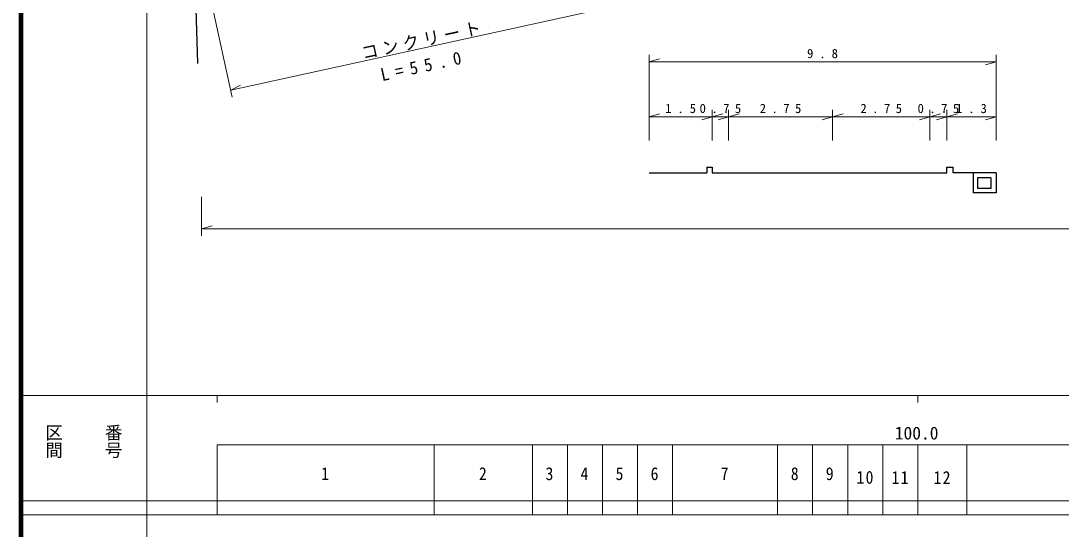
# Model space of a CAD drawing. Units: millimetres, scale not verified. Extents: x -1250 to 680000, y -1250 to 380000.
# Drawn here: x 40000 to 188467, y 185950 to 258474 of the extents above; entities that cross this region are included whole.
import ezdxf
from ezdxf.enums import TextEntityAlignment as Align

# ---------------------------------------------------------------- set-up
doc = ezdxf.new("R2010")
doc.units = ezdxf.units.MM
doc.header["$LTSCALE"] = 1000
for name, color, linetype, lineweight in [('S-BGD-ETRL', 7, 'Continuous', 13), ('S-BGD-EXS1', 7, 'Continuous', 13), ('S-TTL', 2, 'Continuous', 140), ('S-TTL-BAND', 7, 'Continuous', 25)]:
    doc.layers.add(name, color=color, linetype=linetype, lineweight=lineweight)
doc.styles.add('@ＭＳ ゴシック', font='')
doc.styles.add('ＭＳ ゴシック', font='')
doc.styles.get('@ＭＳ ゴシック').set_extended_font_data('@MS Gothic')
doc.styles.get('ＭＳ ゴシック').set_extended_font_data('MS Gothic')

# ---------------------------------------------------------------- blocks, each defined once
blk = doc.blocks.new('MARK28C15L15W1')
at = {"color": 7, "linetype": 'Continuous', "lineweight": 13}
blk.add_line((0, 0), (0.014, -0.05), dxfattribs=at)

msp = doc.modelspace()

# ---------------------------------------------------------------- linework, layer by layer
at = {"layer": 'S-BGD-ETRL'}
for p, q in [((70165, 247592), (66699, 263455)), ((124793, 260548), (69952, 248568)), ((129652, 245791), (129652, 253627)), ((129652, 252627), (179169, 252627)), ((179169, 253627), (179169, 245791)), ((129652, 241388), (129652, 245791)), ((138675, 245791), (138675, 241388)), ((141012, 245791), (141012, 241388)), ((155834, 245791), (155834, 241388)), ((169742, 245791), (169742, 241388)), ((172158, 245791), (172158, 241388)), ((179169, 245791), (179169, 241388)), ((129652, 244791), (138675, 244791)), ((138675, 244791), (141012, 244791)), ((141012, 244791), (155834, 244791)), ((155834, 244791), (169742, 244791)), ((169742, 244791), (172158, 244791)), ((172158, 244791), (179169, 244791)), ((65790, 233369), (65790, 227794)), ((65790, 228794), (379222, 228794))]:
    msp.add_line(p, q, dxfattribs=at)
at = {"layer": 'S-BGD-EXS1'}
for p, q in [((58000, 370000), (58000, 20000)), ((40000, 205000), (579000, 205000)), ((68000, 205000), (68000, 204000)), ((168000, 205000), (168000, 204000)), ((68000, 198000), (579000, 198000)), ((68000, 198000), (68000, 188000)), ((99000, 188000), (99000, 198000)), ((113000, 188000), (113000, 198000)), ((118000, 188000), (118000, 198000)), ((123000, 188000), (123000, 198000)), ((128000, 188000), (128000, 198000)), ((133000, 188000), (133000, 198000)), ((148000, 188000), (148000, 198000)), ((153000, 188000), (153000, 198000)), ((158000, 188000), (158000, 198000)), ((163000, 188000), (163000, 198000)), ((168000, 188000), (168000, 198000)), ((175000, 188000), (175000, 198000)), ((40000, 190000), (579000, 190000)), ((40000, 188000), (579000, 188000))]:
    msp.add_line(p, q, dxfattribs=at)
at = {"layer": 'S-TTL'}
msp.add_line((40000, 380000), (40000, 20000), dxfattribs=at)
at = {"layer": 'S-TTL-BAND'}
for p, q in [((64245, 282915), (65202, 252373)), ((137910, 237581), (137910, 236775)), ((173032, 236775), (173032, 237581)), ((129652, 236775), (137910, 236775)), ((179169, 236775), (173032, 236775)), ((175887, 236775), (175887, 233926)), ((176522, 236094), (176522, 234574)), ((178408, 236094), (176522, 236094)), ((178408, 236094), (178408, 234574)), ((178408, 234574), (176522, 234574))]:
    msp.add_line(p, q, dxfattribs=at)
for points in [[(137910, 237581), (138675, 237581), (138675, 236775), (172158, 236775), (172158, 237581), (173032, 237581)], [(179169, 236775), (179169, 233926), (175887, 233926)]]:
    msp.add_lwpolyline(points, dxfattribs=at)

# ---------------------------------------------------------------- block references
at = {"layer": 'S-BGD-ETRL', "xscale": 30000, "yscale": 30000}
for p, rotation in [((129652, 252627), 90), ((179169, 252627), 270), ((69952, 248568), 102.32264), ((129652, 244791), 90), ((138675, 244791), 90), ((141012, 244791), 90), ((155834, 244791), 90), ((169742, 244791), 90), ((172158, 244791), 90), ((138675, 244791), 270), ((141012, 244791), 270), ((155834, 244791), 270), ((169742, 244791), 270), ((172158, 244791), 270), ((179169, 244791), 270), ((65790, 228794), 90)]:
    msp.add_blockref('MARK28C15L15W1', p, dxfattribs=dict(at, rotation=rotation))

# ---------------------------------------------------------------- texts
at = {"layer": 'S-BGD-ETRL', "char_height": 1833, "attachment_point": 7, "rotation": 12.3, "style": 'ＭＳ ゴシック'}
for s, insert in [('\\T1.26;\\W0.95;コンクリート', (88872, 252852)), ('\\T1.78;\\W0.95;L=55.0', (91568, 249825))]:
    msp.add_mtext(s, dxfattribs=dict(at, insert=insert))
at = {"layer": 'S-BGD-ETRL', "char_height": 1320, "attachment_point": 7, "style": 'ＭＳ ゴシック'}
for s, insert in [('\\T1.95;9.8', (152202, 253127)), ('\\T1.95;1.5', (131955, 245291)), ('\\T1.87;0.75', (136869, 245291)), ('\\T1.87;2.75', (145448, 245291)), ('\\T1.87;2.75', (159813, 245291)), ('\\T1.87;0.75', (167975, 245291)), ('\\T1.95;1.3', (173456, 245291))]:
    msp.add_mtext(s, dxfattribs=dict(at, insert=insert))
at = {"layer": 'S-BGD-EXS1', "style": '@ＭＳ ゴシック'}
for s, p in [('区間', (43250, 201000)), ('番号', (51750, 201000))]:
    msp.add_text(s, height=1833, rotation=270, dxfattribs=at).set_placement(p, align=Align.BOTTOM_LEFT)
at = {"layer": 'S-BGD-EXS1', "style": 'ＭＳ ゴシック'}
msp.add_text('100.0', height=1833, dxfattribs=at).set_placement((164719, 198195), align=Align.BOTTOM_LEFT)
at = {"layer": 'S-BGD-EXS1', "style": 'ＭＳ ゴシック', "width": 0.9}
for s, p in [('1', (82875, 192405)), ('2', (105375, 192405)), ('3', (114875, 192405)), ('4', (119875, 192405)), ('5', (124875, 192405)), ('6', (129875, 192405)), ('7', (139875, 192405)), ('8', (149875, 192405)), ('9', (154875, 192405))]:
    msp.add_text(s, height=1833, dxfattribs=at).set_placement(p, align=Align.BOTTOM_LEFT)
at = {"layer": 'S-BGD-EXS1', "char_height": 1833, "attachment_point": 7, "style": 'ＭＳ ゴシック'}
for s, insert in [('\\T1.16;\\W0.9;10', (159250, 192405)), ('\\T1.16;\\W0.9;11', (164250, 192405)), ('\\T1.16;\\W0.9;12', (170250, 192405))]:
    msp.add_mtext(s, dxfattribs=dict(at, insert=insert))

doc.saveas('drawing.dxf')
